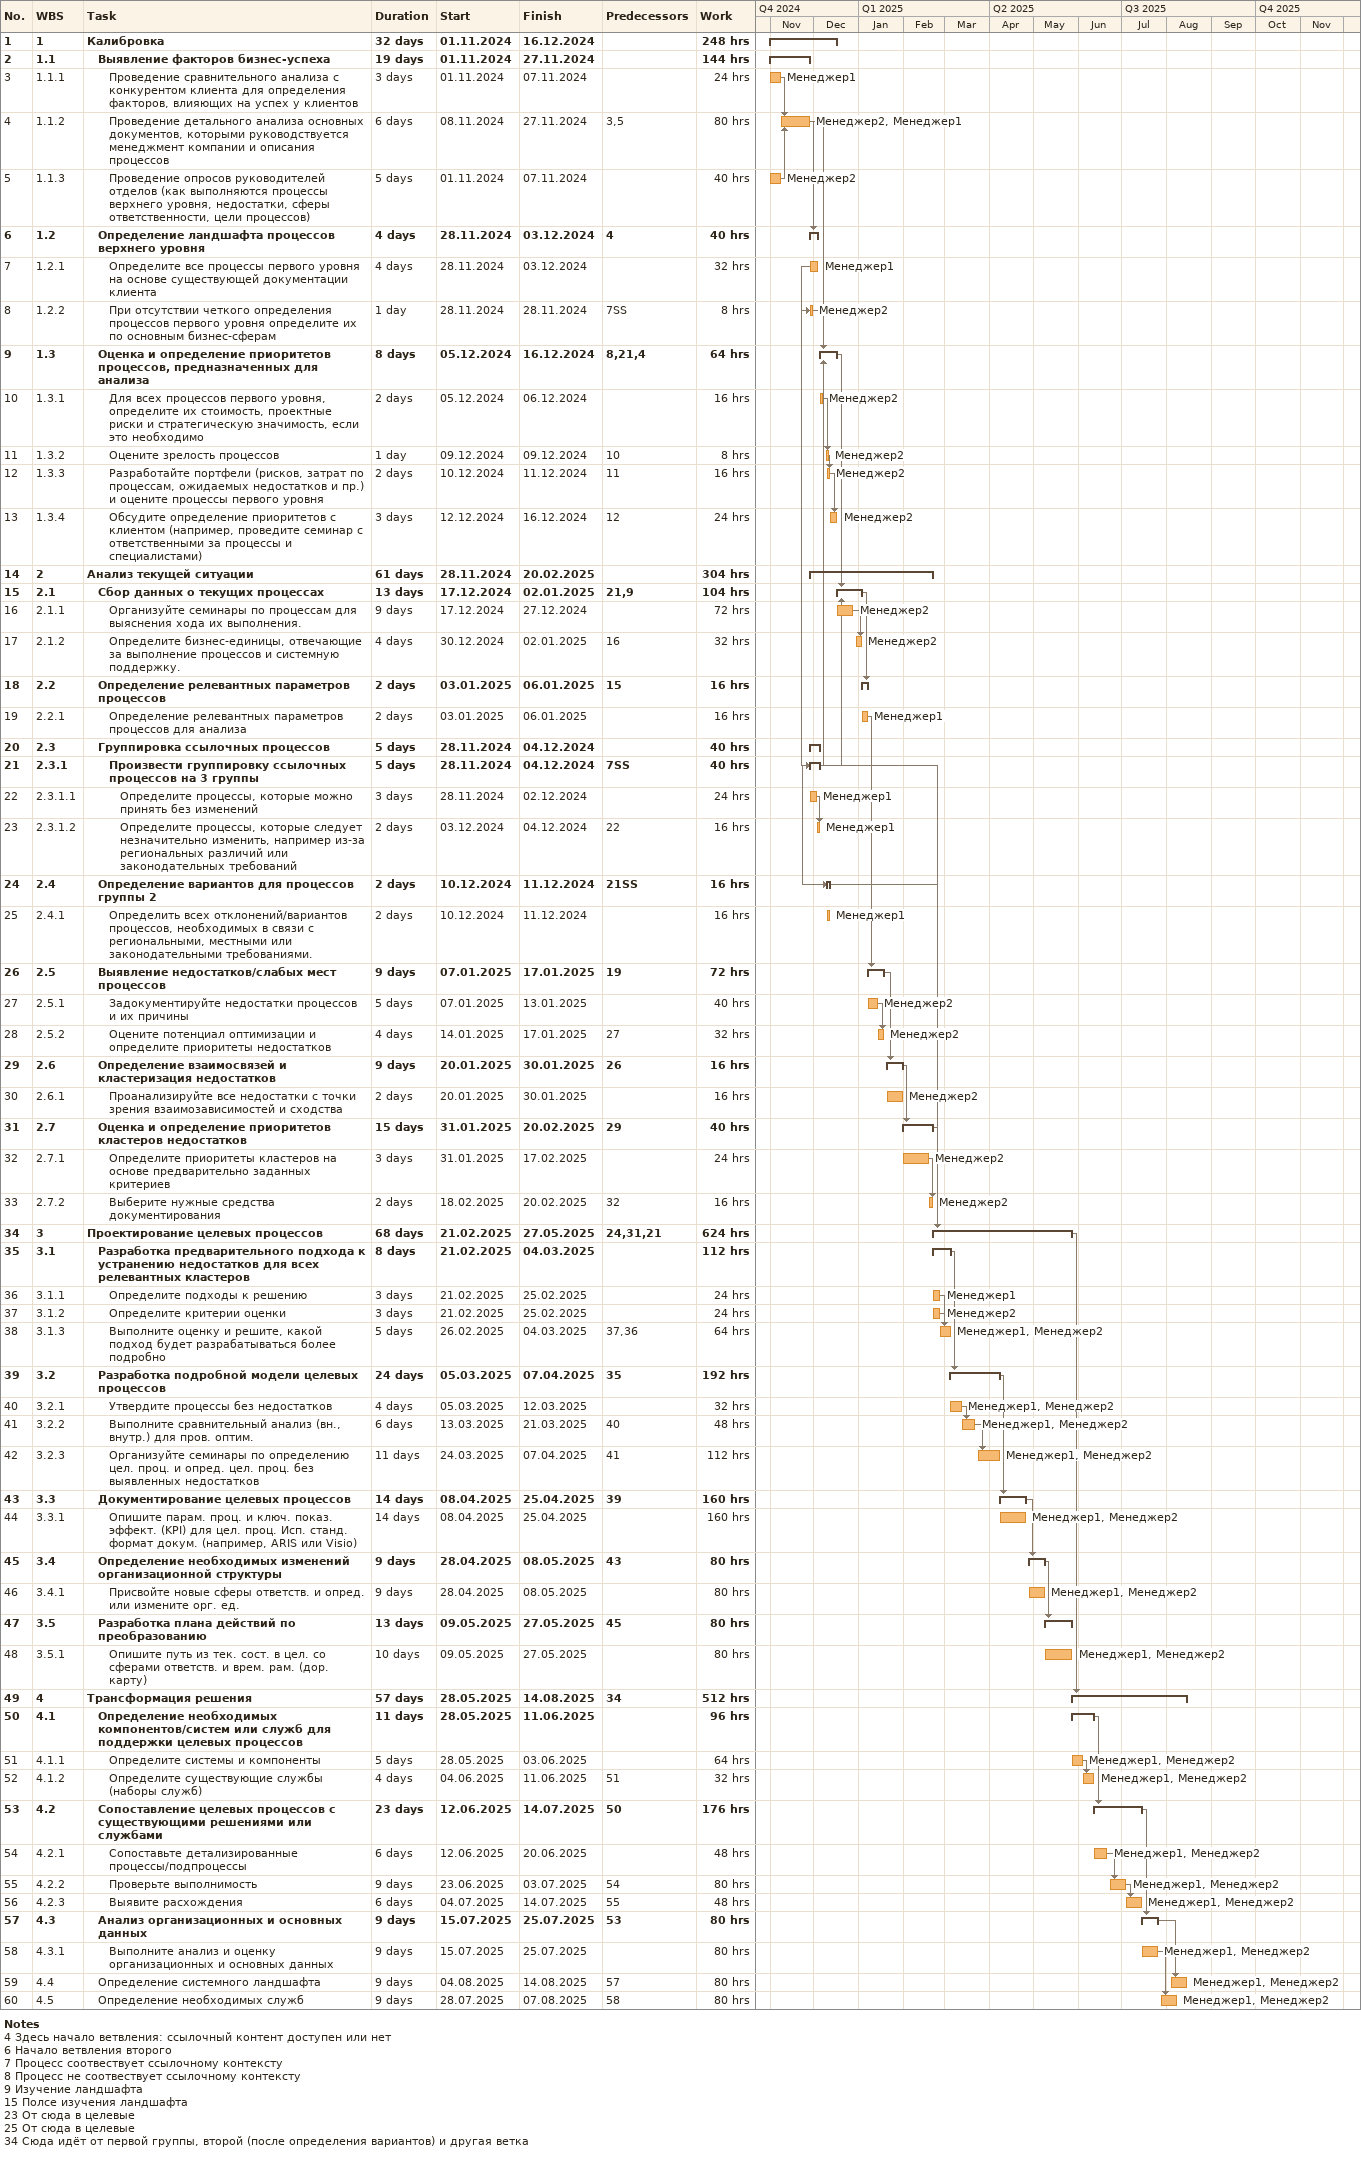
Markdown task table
| ID | WBS | Task | Duration | Start | Finish | Predecessors | Resources | Work (h) |
|---|---|---|---|---|---|---|---|---|
| 1 | 1 | **Калибровка** | 32d | 2024-11-01 | 2024-12-16 |  |  | 248 |
| 2 | 1.1 | **Выявление факторов бизнес-успеха** | 19d | 2024-11-01 | 2024-11-27 |  |  | 144 |
| 3 | 1.1.1 | Проведение сравнительного анализа с конкурентом клиента для определения факторов, влияющих на успех у клиентов | 3d | 2024-11-01 | 2024-11-07 |  | Менеджер1 | 24 |
| 4 | 1.1.2 | Проведение детального анализа основных документов, которыми руководствуется менеджмент компании и описания процессов | 6d | 2024-11-08 | 2024-11-27 | 3, 5 | Менеджер2, Менеджер1 | 80 |
| 5 | 1.1.3 | Проведение опросов руководителей отделов (как выполняются процессы верхнего уровня, недостатки, сферы ответственности, цели процессов) | 5d | 2024-11-01 | 2024-11-07 |  | Менеджер2 | 40 |
| 6 | 1.2 | **Определение ландшафта процессов верхнего уровня** | 4d | 2024-11-28 | 2024-12-03 | 4 |  | 40 |
| 7 | 1.2.1 | Определите все процессы первого уровня на основе существующей документации клиента | 4d | 2024-11-28 | 2024-12-03 |  | Менеджер1 | 32 |
| 8 | 1.2.2 | При отсутствии четкого определения процессов первого уровня определите их по основным бизнес-сферам | 1d | 2024-11-28 | 2024-11-28 | 7SS | Менеджер2 | 8 |
| 9 | 1.3 | **Оценка и определение приоритетов процессов, предназначенных для анализа** | 8d | 2024-12-05 | 2024-12-16 | 8, 21, 4 |  | 64 |
| 10 | 1.3.1 | Для всех процессов первого уровня, определите их стоимость, проектные риски и стратегическую значимость, если это необходимо | 2d | 2024-12-05 | 2024-12-06 |  | Менеджер2 | 16 |
| 11 | 1.3.2 | Оцените зрелость процессов | 1d | 2024-12-09 | 2024-12-09 | 10 | Менеджер2 | 8 |
| 12 | 1.3.3 | Разработайте портфели (рисков, затрат по процессам, ожидаемых недостатков и пр.) и оцените процессы первого уровня | 2d | 2024-12-10 | 2024-12-11 | 11 | Менеджер2 | 16 |
| 13 | 1.3.4 | Обсудите определение приоритетов с клиентом (например, проведите семинар с ответственными за процессы и специалистами) | 3d | 2024-12-12 | 2024-12-16 | 12 | Менеджер2 | 24 |
| 14 | 2 | **Анализ текущей ситуации** | 61d | 2024-11-28 | 2025-02-20 |  |  | 304 |
| 15 | 2.1 | **Сбор данных о текущих процессах** | 13d | 2024-12-17 | 2025-01-02 | 21, 9 |  | 104 |
| 16 | 2.1.1 | Организуйте семинары по процессам для выяснения хода их выполнения. | 9d | 2024-12-17 | 2024-12-27 |  | Менеджер2 | 72 |
| 17 | 2.1.2 | Определите бизнес-единицы, отвечающие за выполнение процессов и системную поддержку. | 4d | 2024-12-30 | 2025-01-02 | 16 | Менеджер2 | 32 |
| 18 | 2.2 | **Определение релевантных параметров процессов** | 2d | 2025-01-03 | 2025-01-06 | 15 |  | 16 |
| 19 | 2.2.1 | Определение релевантных параметров процессов для анализа | 2d | 2025-01-03 | 2025-01-06 |  | Менеджер1 | 16 |
| 20 | 2.3 | **Группировка ссылочных процессов** | 5d | 2024-11-28 | 2024-12-04 |  |  | 40 |
| 21 | 2.3.1 | **Произвести группировку ссылочных процессов на 3 группы** | 5d | 2024-11-28 | 2024-12-04 | 7SS |  | 40 |
| 22 | 2.3.1.1 | Определите процессы, которые можно принять без изменений | 3d | 2024-11-28 | 2024-12-02 |  | Менеджер1 | 24 |
| 23 | 2.3.1.2 | Определите процессы, которые следует незначительно изменить, например из-за региональных различий или законодательных требований | 2d | 2024-12-03 | 2024-12-04 | 22 | Менеджер1 | 16 |
| 24 | 2.4 | **Определение вариантов для процессов группы 2** | 2d | 2024-12-10 | 2024-12-11 | 21SS |  | 16 |
| 25 | 2.4.1 | Определить всех отклонений/вариантов процессов, необходимых в связи с региональными, местными или законодательными требованиями. | 2d | 2024-12-10 | 2024-12-11 |  | Менеджер1 | 16 |
| 26 | 2.5 | **Выявление недостатков/слабых мест процессов** | 9d | 2025-01-07 | 2025-01-17 | 19 |  | 72 |
| 27 | 2.5.1 | Задокументируйте недостатки процессов и их причины | 5d | 2025-01-07 | 2025-01-13 |  | Менеджер2 | 40 |
| 28 | 2.5.2 | Оцените потенциал оптимизации и определите приоритеты недостатков | 4d | 2025-01-14 | 2025-01-17 | 27 | Менеджер2 | 32 |
| 29 | 2.6 | **Определение взаимосвязей и кластеризация недостатков** | 9d | 2025-01-20 | 2025-01-30 | 26 |  | 16 |
| 30 | 2.6.1 | Проанализируйте все недостатки с точки зрения взаимозависимостей и сходства | 2d | 2025-01-20 | 2025-01-30 |  | Менеджер2 | 16 |
| 31 | 2.7 | **Оценка и определение приоритетов кластеров недостатков** | 15d | 2025-01-31 | 2025-02-20 | 29 |  | 40 |
| 32 | 2.7.1 | Определите приоритеты кластеров на основе предварительно заданных критериев | 3d | 2025-01-31 | 2025-02-17 |  | Менеджер2 | 24 |
| 33 | 2.7.2 | Выберите нужные средства документирования | 2d | 2025-02-18 | 2025-02-20 | 32 | Менеджер2 | 16 |
| 34 | 3 | **Проектирование целевых процессов** | 68d | 2025-02-21 | 2025-05-27 | 24, 31, 21 |  | 624 |
| 35 | 3.1 | **Разработка предварительного подхода к устранению недостатков для всех релевантных кластеров** | 8d | 2025-02-21 | 2025-03-04 |  |  | 112 |
| 36 | 3.1.1 | Определите подходы к решению | 3d | 2025-02-21 | 2025-02-25 |  | Менеджер1 | 24 |
| 37 | 3.1.2 | Определите критерии оценки | 3d | 2025-02-21 | 2025-02-25 |  | Менеджер2 | 24 |
| 38 | 3.1.3 | Выполните оценку и решите, какой подход будет разрабатываться более подробно | 5d | 2025-02-26 | 2025-03-04 | 37, 36 | Менеджер1, Менеджер2 | 64 |
| 39 | 3.2 | **Разработка подробной модели целевых процессов** | 24d | 2025-03-05 | 2025-04-07 | 35 |  | 192 |
| 40 | 3.2.1 | Утвердите процессы без недостатков | 4d | 2025-03-05 | 2025-03-12 |  | Менеджер1, Менеджер2 | 32 |
| 41 | 3.2.2 | Выполните сравнительный анализ (вн., внутр.) для пров. оптим. | 6d | 2025-03-13 | 2025-03-21 | 40 | Менеджер1, Менеджер2 | 48 |
| 42 | 3.2.3 | Организуйте семинары по определению цел. проц. и опред. цел. проц. без выявленных недостатков | 11d | 2025-03-24 | 2025-04-07 | 41 | Менеджер1, Менеджер2 | 112 |
| 43 | 3.3 | **Документирование целевых процессов** | 14d | 2025-04-08 | 2025-04-25 | 39 |  | 160 |
| 44 | 3.3.1 | Опишите парам. проц. и ключ. показ. эффект. (KPI) для цел. проц. Исп. станд. формат докум. (например, ARIS или Visio) | 14d | 2025-04-08 | 2025-04-25 |  | Менеджер1, Менеджер2 | 160 |
| 45 | 3.4 | **Определение необходимых изменений организационной структуры** | 9d | 2025-04-28 | 2025-05-08 | 43 |  | 80 |
| 46 | 3.4.1 | Присвойте новые сферы ответств. и опред. или измените орг. ед. | 9d | 2025-04-28 | 2025-05-08 |  | Менеджер1, Менеджер2 | 80 |
| 47 | 3.5 | **Разработка плана действий по преобразованию** | 13d | 2025-05-09 | 2025-05-27 | 45 |  | 80 |
| 48 | 3.5.1 | Опишите путь из тек. сост. в цел. со сферами ответств. и врем. рам. (дор. карту) | 10d | 2025-05-09 | 2025-05-27 |  | Менеджер1, Менеджер2 | 80 |
| 49 | 4 | **Трансформация решения** | 57d | 2025-05-28 | 2025-08-14 | 34 |  | 512 |
| 50 | 4.1 | **Определение необходимых компонентов/систем или служб для поддержки целевых процессов** | 11d | 2025-05-28 | 2025-06-11 |  |  | 96 |
| 51 | 4.1.1 | Определите системы и компоненты | 5d | 2025-05-28 | 2025-06-03 |  | Менеджер1, Менеджер2 | 64 |
| 52 | 4.1.2 | Определите существующие службы (наборы служб) | 4d | 2025-06-04 | 2025-06-11 | 51 | Менеджер1, Менеджер2 | 32 |
| 53 | 4.2 | **Сопоставление целевых процессов с существующими решениями или службами** | 23d | 2025-06-12 | 2025-07-14 | 50 |  | 176 |
| 54 | 4.2.1 | Сопоставьте детализированные процессы/подпроцессы | 6d | 2025-06-12 | 2025-06-20 |  | Менеджер1, Менеджер2 | 48 |
| 55 | 4.2.2 | Проверьте выполнимость | 9d | 2025-06-23 | 2025-07-03 | 54 | Менеджер1, Менеджер2 | 80 |
| 56 | 4.2.3 | Выявите расхождения | 6d | 2025-07-04 | 2025-07-14 | 55 | Менеджер1, Менеджер2 | 48 |
| 57 | 4.3 | **Анализ организационных и основных данных** | 9d | 2025-07-15 | 2025-07-25 | 53 |  | 80 |
| 58 | 4.3.1 | Выполните анализ и оценку организационных и основных данных | 9d | 2025-07-15 | 2025-07-25 |  | Менеджер1, Менеджер2 | 80 |
| 59 | 4.4 | Определение системного ландшафта | 9d | 2025-08-04 | 2025-08-14 | 57 | Менеджер1, Менеджер2 | 80 |
| 60 | 4.5 | Определение необходимых служб | 9d | 2025-07-28 | 2025-08-07 | 58 | Менеджер1, Менеджер2 | 80 |

Notes
- 4: Здесь начало ветвления: ссылочный контент доступен или нет
- 6: Начало ветвления второго
- 7: Процесс соотвествует ссылочному контексту
- 8: Процесс не соотвествует ссылочному контексту
- 9: Изучение ландшафта
- 15: Полсе изучения ландшафта
- 23: От сюда в целевые
- 25: От сюда в целевые
- 34: Сюда идёт от первой группы, второй (после определения вариантов) и другая ветка
